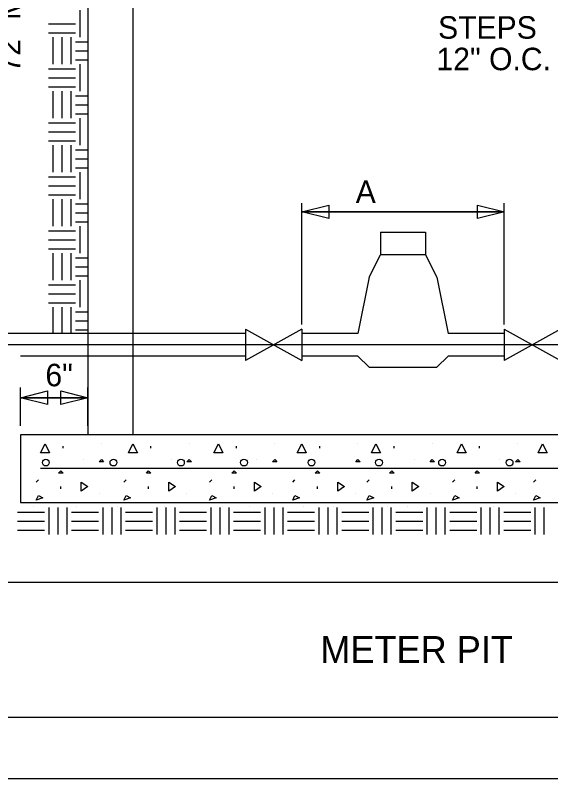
# Model space of a CAD drawing. Extents: x -0.8 to 7.7, y -0.5 to 10.5.
# Drawn here: x 2.073 to 4.452, y -0.274 to 3.118 of the extents above; entities that cross this region are included whole.
import ezdxf

# ---------------------------------------------------------------- set-up
doc = ezdxf.new("R2010")
doc.units = 0
for name, color, linetype in [('Level 1', 7, 'Continuous'), ('Level 3', 7, 'Continuous'), ('Level 5', 7, 'Continuous'), ('Level 63', 7, 'Continuous')]:
    doc.layers.add(name, color=color, linetype=linetype)

msp = doc.modelspace()

# ---------------------------------------------------------------- linework, layer by layer
at = {"layer": 'Level 3'}
for p, q in [((0, 0.6), (7.3, 0.6)), ((0, 0), (7.3, 0))]:
    msp.add_line(p, q, dxfattribs=at)
at = {"layer": 'Level 5'}
for p, q in [((2.3953, 4.1542), (2.3953, 1.7042)), ((2.5953, 3.9542), (2.5953, 1.2542)), ((2.361, 3.021), (2.361, 3.141)), ((2.221, 3.081), (2.341, 3.081)), ((2.221, 3.041), (2.341, 3.041)), ((2.241, 2.901), (2.241, 3.021)), ((2.281, 2.901), (2.281, 3.021)), ((2.321, 2.901), (2.321, 3.021)), ((2.341, 3.001), (2.3953, 3.001)), ((2.341, 2.961), (2.3953, 2.961)), ((2.341, 2.921), (2.3953, 2.921)), ((2.361, 2.781), (2.361, 2.901)), ((2.221, 2.881), (2.341, 2.881)), ((2.221, 2.841), (2.341, 2.841)), ((2.221, 2.801), (2.341, 2.801)), ((2.241, 2.661), (2.241, 2.781)), ((2.281, 2.661), (2.281, 2.781)), ((2.321, 2.661), (2.321, 2.781)), ((2.341, 2.761), (2.3953, 2.761)), ((2.341, 2.721), (2.3953, 2.721)), ((2.341, 2.681), (2.3953, 2.681)), ((2.361, 2.541), (2.361, 2.661)), ((2.221, 2.641), (2.341, 2.641)), ((2.221, 2.601), (2.341, 2.601)), ((2.221, 2.561), (2.341, 2.561)), ((2.241, 2.421), (2.241, 2.541)), ((2.281, 2.421), (2.281, 2.541)), ((2.321, 2.421), (2.321, 2.541)), ((2.341, 2.521), (2.3953, 2.521)), ((2.341, 2.481), (2.3953, 2.481)), ((2.341, 2.441), (2.3953, 2.441)), ((2.361, 2.301), (2.361, 2.421)), ((2.221, 2.401), (2.341, 2.401)), ((2.221, 2.361), (2.341, 2.361)), ((2.221, 2.321), (2.341, 2.321)), ((2.241, 2.181), (2.241, 2.301)), ((2.281, 2.181), (2.281, 2.301)), ((2.321, 2.181), (2.321, 2.301)), ((2.341, 2.281), (2.3953, 2.281)), ((3.3453, 1.7442), (3.3453, 2.2842)), ((4.2453, 1.7442), (4.2453, 2.2842)), ((2.341, 2.241), (2.3953, 2.241)), ((4.2462, 2.245), (3.3459, 2.245)), ((3.3459, 2.245), (4.2462, 2.245)), ((2.341, 2.201), (2.3953, 2.201)), ((2.361, 2.061), (2.361, 2.181)), ((2.221, 2.161), (2.341, 2.161)), ((3.6953, 2.1542), (3.6953, 2.0542)), ((3.6953, 2.1542), (3.8953, 2.1542)), ((3.8953, 2.1542), (3.8953, 2.0542)), ((2.221, 2.121), (2.341, 2.121)), ((2.221, 2.081), (2.341, 2.081)), ((2.241, 1.941), (2.241, 2.061)), ((2.281, 1.941), (2.281, 2.061)), ((2.321, 1.941), (2.321, 2.061)), ((2.341, 2.041), (2.3953, 2.041)), ((3.6453, 1.9542), (3.6953, 2.0542)), ((3.8953, 2.0542), (3.6953, 2.0542)), ((3.8953, 2.0542), (3.9453, 1.9542)), ((2.341, 2.001), (2.3953, 2.001)), ((2.341, 1.961), (2.3953, 1.961)), ((2.361, 1.821), (2.361, 1.941)), ((3.6453, 1.9542), (3.5953, 1.7042)), ((3.9453, 1.9542), (3.9953, 1.7042)), ((2.221, 1.921), (2.341, 1.921)), ((2.221, 1.881), (2.341, 1.881)), ((2.221, 1.841), (2.341, 1.841)), ((2.241, 1.7042), (2.241, 1.821)), ((2.281, 1.7042), (2.281, 1.821)), ((2.321, 1.7042), (2.321, 1.821)), ((2.341, 1.801), (2.3953, 1.801)), ((2.341, 1.761), (2.3953, 1.761)), ((2.3953, 1.7042), (1.8857, 1.7042)), ((2.341, 1.721), (2.3953, 1.721)), ((3.0953, 1.7042), (2.3953, 1.7042)), ((2.3953, 1.7042), (2.3953, 1.2542)), ((3.3453, 1.7242), (3.0953, 1.5842)), ((3.0953, 1.7242), (3.3453, 1.5842)), ((3.0953, 1.7242), (3.0953, 1.5842)), ((3.3453, 1.7242), (3.3453, 1.5842)), ((3.5953, 1.7042), (3.3453, 1.7042)), ((4.2453, 1.7042), (3.9953, 1.7042)), ((4.4953, 1.7242), (4.2453, 1.5842)), ((4.2453, 1.7242), (4.4953, 1.5842)), ((4.2453, 1.7242), (4.2453, 1.5842)), ((5.6453, 1.6542), (1.9753, 1.6542)), ((3.0953, 1.6042), (2.0953, 1.6042)), ((3.5953, 1.6042), (3.3453, 1.6042)), ((3.5953, 1.6042), (3.6453, 1.5542)), ((3.9453, 1.5542), (3.9953, 1.6042)), ((4.2453, 1.6042), (3.9953, 1.6042)), ((3.6453, 1.5542), (3.9453, 1.5542)), ((2.0953, 1.2942), (2.0953, 1.4642)), ((2.3953, 1.2942), (2.3953, 1.4642)), ((2.3953, 1.419), (2.0953, 1.419)), ((2.0953, 1.419), (2.3953, 1.419)), ((2.0953, 1.2542), (2.0953, 0.9542)), ((5.4953, 1.2542), (2.0953, 1.2542)), ((2.2853, 1.1942), (2.2853, 1.2042)), ((2.4553, 1.2142), (2.4553, 1.2142)), ((2.6753, 1.1942), (2.6753, 1.2042)), ((2.8453, 1.2142), (2.8453, 1.2142)), ((3.0553, 1.1942), (3.0553, 1.2042)), ((3.2253, 1.2142), (3.2253, 1.2142)), ((3.4253, 1.1942), (3.4253, 1.2042)), ((3.5953, 1.2142), (3.5953, 1.2142)), ((3.7553, 1.1942), (3.7553, 1.2042)), ((3.9253, 1.2142), (3.9253, 1.2142)), ((4.1353, 1.1942), (4.1353, 1.2042)), ((4.3053, 1.2142), (4.3053, 1.2142)), ((2.3753, 1.1442), (2.3753, 1.1442)), ((2.7653, 1.1442), (2.7653, 1.1442)), ((3.1453, 1.1442), (3.1453, 1.1442)), ((3.8453, 1.1442), (3.8453, 1.1442)), ((4.2253, 1.1442), (4.2253, 1.1442)), ((2.1653, 1.0442), (2.1753, 1.0542)), ((2.5553, 1.0442), (2.5653, 1.0542)), ((2.9353, 1.0442), (2.9453, 1.0542)), ((3.3053, 1.0442), (3.3153, 1.0542)), ((3.6353, 1.0442), (3.6453, 1.0542)), ((4.0153, 1.0442), (4.0253, 1.0542)), ((4.3753, 1.0442), (4.3853, 1.0542)), ((2.2753, 1.0142), (2.2753, 1.0242)), ((2.6653, 1.0142), (2.6653, 1.0242)), ((3.0453, 1.0142), (3.0453, 1.0242)), ((3.4153, 1.0142), (3.4153, 1.0242)), ((3.7453, 1.0142), (3.7453, 1.0242)), ((4.1253, 1.0142), (4.1253, 1.0242)), ((2.4453, 0.9942), (2.4453, 0.9942)), ((2.8353, 0.9942), (2.8353, 0.9942)), ((3.2153, 0.9942), (3.2153, 0.9942)), ((3.5853, 0.9942), (3.5853, 0.9942)), ((3.9153, 0.9942), (3.9153, 0.9942)), ((4.2953, 0.9942), (4.2953, 0.9942)), ((2.0953, 0.9542), (5.4953, 0.9542)), ((2.1553, 0.9342), (2.1553, 0.9342)), ((2.2228, 0.811), (2.2228, 0.931)), ((2.2628, 0.811), (2.2628, 0.931)), ((2.3028, 0.811), (2.3028, 0.931)), ((2.3453, 0.9342), (2.3453, 0.9342)), ((2.4628, 0.811), (2.4628, 0.931)), ((2.5028, 0.811), (2.5028, 0.931)), ((2.5253, 0.9342), (2.5253, 0.9342)), ((2.5428, 0.811), (2.5428, 0.931)), ((2.7028, 0.811), (2.7028, 0.931)), ((2.7353, 0.9342), (2.7353, 0.9342)), ((2.7428, 0.811), (2.7428, 0.931)), ((2.7828, 0.811), (2.7828, 0.931)), ((2.9428, 0.811), (2.9428, 0.931)), ((2.9828, 0.811), (2.9828, 0.931)), ((2.9953, 0.9342), (2.9953, 0.9342)), ((3.0228, 0.811), (3.0228, 0.931)), ((3.1153, 0.9342), (3.1153, 0.9342)), ((3.1828, 0.811), (3.1828, 0.931)), ((3.2228, 0.811), (3.2228, 0.931)), ((3.2628, 0.811), (3.2628, 0.931)), ((3.3553, 0.9342), (3.3553, 0.9342)), ((3.4228, 0.811), (3.4228, 0.931)), ((3.4628, 0.811), (3.4628, 0.931)), ((3.4853, 0.9342), (3.4853, 0.9342)), ((3.5028, 0.811), (3.5028, 0.931)), ((3.6628, 0.811), (3.6628, 0.931)), ((3.7028, 0.811), (3.7028, 0.931)), ((3.7253, 0.9342), (3.7253, 0.9342)), ((3.7428, 0.811), (3.7428, 0.931)), ((3.8153, 0.9342), (3.8153, 0.9342)), ((3.9028, 0.811), (3.9028, 0.931)), ((3.9428, 0.811), (3.9428, 0.931)), ((3.9828, 0.811), (3.9828, 0.931)), ((4.1428, 0.811), (4.1428, 0.931)), ((4.1828, 0.811), (4.1828, 0.931)), ((4.1953, 0.9342), (4.1953, 0.9342)), ((4.2228, 0.811), (4.2228, 0.931)), ((4.3828, 0.811), (4.3828, 0.931)), ((4.4228, 0.811), (4.4228, 0.931)), ((2.0828, 0.911), (2.2028, 0.911)), ((2.3228, 0.911), (2.4428, 0.911)), ((2.5628, 0.911), (2.6828, 0.911)), ((2.8028, 0.911), (2.9228, 0.911)), ((3.0428, 0.911), (3.1628, 0.911)), ((3.2828, 0.911), (3.4028, 0.911)), ((3.5228, 0.911), (3.6428, 0.911)), ((3.7628, 0.911), (3.8828, 0.911)), ((4.0028, 0.911), (4.1228, 0.911)), ((4.2428, 0.911), (4.3628, 0.911)), ((2.0828, 0.871), (2.2028, 0.871)), ((2.3228, 0.871), (2.4428, 0.871)), ((2.5628, 0.871), (2.6828, 0.871)), ((2.8028, 0.871), (2.9228, 0.871)), ((3.0428, 0.871), (3.1628, 0.871)), ((3.2828, 0.871), (3.4028, 0.871)), ((3.5228, 0.871), (3.6428, 0.871)), ((3.7628, 0.871), (3.8828, 0.871)), ((4.0028, 0.871), (4.1228, 0.871)), ((4.2428, 0.871), (4.3628, 0.871)), ((2.0828, 0.831), (2.2028, 0.831)), ((2.3228, 0.831), (2.4428, 0.831)), ((2.5628, 0.831), (2.6828, 0.831)), ((2.8028, 0.831), (2.9228, 0.831)), ((3.0428, 0.831), (3.1628, 0.831)), ((3.2828, 0.831), (3.4028, 0.831)), ((3.5228, 0.831), (3.6428, 0.831)), ((3.7628, 0.831), (3.8828, 0.831)), ((4.0028, 0.831), (4.1228, 0.831)), ((4.2428, 0.831), (4.3628, 0.831))]:
    msp.add_line(p, q, dxfattribs=at)
for points in [[(3.4659, 2.215), (3.3459, 2.245), (3.4659, 2.275)], [(4.1262, 2.275), (4.2462, 2.245), (4.1262, 2.215)], [(2.2153, 1.389), (2.0953, 1.419), (2.2153, 1.449)], [(2.2753, 1.449), (2.3953, 1.419), (2.2753, 1.389)]]:
    msp.add_lwpolyline(points, close=True, dxfattribs=at)
for points in [[(2.1853, 1.1742), (2.2053, 1.2142), (2.2253, 1.1742), (2.1853, 1.1742)], [(2.5753, 1.1742), (2.5953, 1.2142), (2.6153, 1.1742), (2.5753, 1.1742)], [(2.9553, 1.1742), (2.9753, 1.2142), (2.9953, 1.1742), (2.9553, 1.1742)], [(3.3253, 1.1742), (3.3453, 1.2142), (3.3653, 1.1742), (3.3253, 1.1742)], [(3.6553, 1.1742), (3.6753, 1.2142), (3.6953, 1.1742), (3.6553, 1.1742)], [(4.0353, 1.1742), (4.0553, 1.2142), (4.0753, 1.1742), (4.0353, 1.1742)], [(4.3953, 1.1742), (4.4153, 1.2142), (4.4353, 1.1742), (4.3953, 1.1742)], [(2.4453, 1.1342), (2.4553, 1.1442), (2.4653, 1.1342), (2.4453, 1.1342)], [(2.8353, 1.1342), (2.8453, 1.1442), (2.8553, 1.1342), (2.8353, 1.1342)], [(3.2153, 1.1342), (3.2253, 1.1442), (3.2353, 1.1342), (3.2153, 1.1342)], [(3.5853, 1.1342), (3.5953, 1.1442), (3.6053, 1.1342), (3.5853, 1.1342)], [(3.9153, 1.1342), (3.9253, 1.1442), (3.9353, 1.1342), (3.9153, 1.1342)], [(4.2953, 1.1342), (4.3053, 1.1442), (4.3153, 1.1342), (4.2953, 1.1342)], [(5.3953, 1.1042), (2.1853, 1.1042)], [(2.2653, 1.0842), (2.2753, 1.0942), (2.2853, 1.0842), (2.2653, 1.0842)], [(2.6553, 1.0842), (2.6653, 1.0942), (2.6753, 1.0842), (2.6553, 1.0842)], [(3.0353, 1.0842), (3.0453, 1.0942), (3.0553, 1.0842), (3.0353, 1.0842)], [(3.4053, 1.0842), (3.4153, 1.0942), (3.4253, 1.0842), (3.4053, 1.0842)], [(3.7353, 1.0842), (3.7453, 1.0942), (3.7553, 1.0842), (3.7353, 1.0842)], [(4.1153, 1.0842), (4.1253, 1.0942), (4.1353, 1.0842), (4.1153, 1.0842)], [(2.3653, 1.0042), (2.3653, 1.0442), (2.3953, 1.0242), (2.3653, 1.0042)], [(2.7553, 1.0042), (2.7553, 1.0442), (2.7853, 1.0242), (2.7553, 1.0042)], [(3.1353, 1.0042), (3.1353, 1.0442), (3.1653, 1.0242), (3.1353, 1.0042)], [(3.5053, 1.0042), (3.5053, 1.0442), (3.5353, 1.0242), (3.5053, 1.0042)], [(3.8353, 1.0042), (3.8353, 1.0442), (3.8653, 1.0242), (3.8353, 1.0042)], [(4.2153, 1.0042), (4.2153, 1.0442), (4.2453, 1.0242), (4.2153, 1.0042)], [(2.1653, 0.9642), (2.1753, 0.9842), (2.1953, 0.9742), (2.1653, 0.9642)], [(2.5553, 0.9642), (2.5653, 0.9842), (2.5853, 0.9742), (2.5553, 0.9642)], [(2.9353, 0.9642), (2.9453, 0.9842), (2.9653, 0.9742), (2.9353, 0.9642)], [(3.3053, 0.9642), (3.3153, 0.9842), (3.3353, 0.9742), (3.3053, 0.9642)], [(3.6353, 0.9642), (3.6453, 0.9842), (3.6653, 0.9742), (3.6353, 0.9642)], [(4.0153, 0.9642), (4.0253, 0.9842), (4.0453, 0.9742), (4.0153, 0.9642)], [(4.3753, 0.9642), (4.3853, 0.9842), (4.4053, 0.9742), (4.3753, 0.9642)]]:
    msp.add_lwpolyline(points, dxfattribs=at)
for centre, radius in [((2.2088, 1.1307), 0.015), ((2.2088, 1.1307), 2.8449465006019636e-16), ((2.5088, 1.1307), 0.015), ((2.5088, 1.1307), 2.8449465006019636e-16), ((2.8088, 1.1307), 0.015), ((2.8088, 1.1307), 2.8449465006019636e-16), ((3.0888, 1.1307), 0.015), ((3.0888, 1.1307), 2.8449465006019636e-16), ((3.3888, 1.1307), 0.015), ((3.3888, 1.1307), 2.8449465006019636e-16), ((3.6888, 1.1307), 0.015), ((3.6888, 1.1307), 2.8449465006019636e-16), ((3.9688, 1.1307), 0.015), ((3.9688, 1.1307), 2.8449465006019636e-16), ((4.2688, 1.1307), 0.015), ((4.2688, 1.1307), 2.8449465006019636e-16)]:
    msp.add_circle(centre, radius, dxfattribs=at)
at = {"layer": 'Level 63'}
msp.add_lwpolyline([(-0.6254, -0.2738), (-0.6254, 10.2741), (7.5253, 10.2741), (7.5253, -0.2738)], close=True, dxfattribs=at)

# ---------------------------------------------------------------- texts
at = {"layer": 'Level 1'}
msp.add_text('METER PIT', height=0.12, dxfattribs=at).set_placement((3.4278, 0.24))
at = {"layer": 'Level 5'}
msp.add_text('72" MAX.', height=0.1, rotation=90, dxfattribs=at).set_placement((2.0956, 2.8642))
for s, p in [('STEPS', (3.9511, 3.0142)), ('12" O.C.', (3.9442, 2.8742)), ('A', (3.5853, 2.2842)), ('6"', (2.2067, 1.4699))]:
    msp.add_text(s, height=0.1, dxfattribs=at).set_placement(p)

doc.saveas('drawing.dxf')
